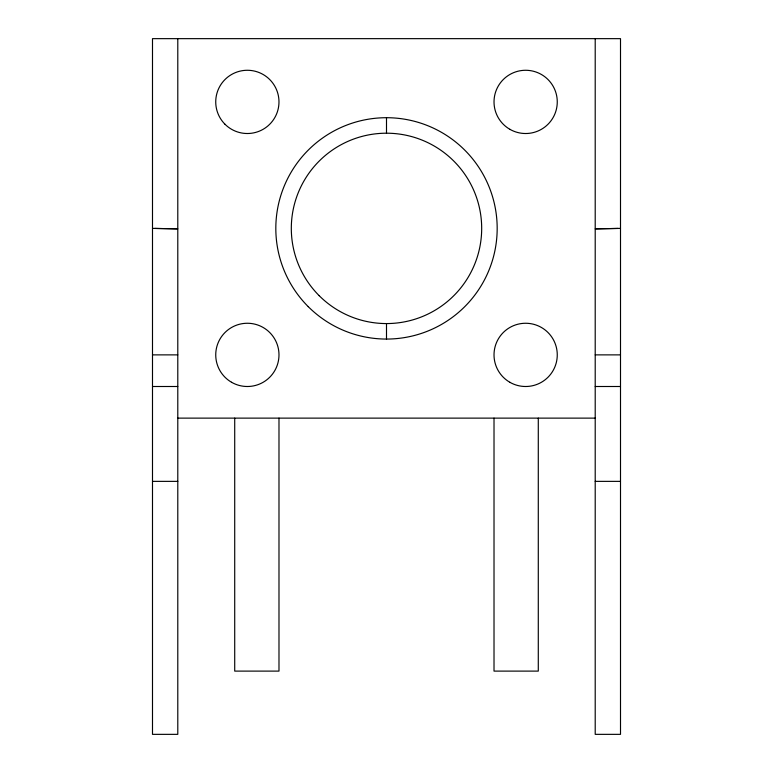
<?xml version="1.0" encoding="UTF-8"?>
<svg xmlns="http://www.w3.org/2000/svg" width="773" height="773" viewBox="0 0 773 773"><rect width="100%" height="100%" fill="white"/><g stroke="black" fill="none" stroke-linecap="round" stroke-linejoin="round"><path stroke-width="1.16" d="M620.506 228.383L595.21 228.856L618.1 228.431M152.494 354.875L177.79 354.875M595.21 354.875L620.506 354.875M152.494 386.5L177.79 386.5M595.21 386.5L620.506 386.5M177.79 418.125L595.21 418.125M152.494 481.366L177.79 481.366M595.21 481.366L620.506 481.366M154.9 228.431L177.79 228.856L152.494 228.383M595.21 38.65L595.21 734.35L620.506 734.35L620.506 38.65L152.494 38.65L152.494 734.35L177.79 734.35L177.79 38.65M538.288 418.125L538.288 671.109L494.015 671.109L494.015 418.125M386.5 117.709L386.5 133.198M386.5 323.568L386.5 339.067M278.985 418.125L278.985 671.109L234.712 671.109L234.712 418.125M308.234 306.649A110.684 110.684 0 0 0 493.406 257.032A110.684 110.684 0 0 0 357.851 121.477A110.684 110.684 0 0 0 308.234 306.649M319.191 295.692A95.185 95.185 0 0 0 478.439 253.022A95.185 95.185 0 0 0 361.861 136.444A95.185 95.185 0 0 0 319.191 295.692M225.001 124.26A31.625 31.625 0 0 0 277.903 110.075A31.625 31.625 0 0 0 239.176 71.348A31.625 31.625 0 0 0 225.001 124.26M231.552 382.268A31.625 31.625 0 0 0 278.985 354.875A31.625 31.625 0 0 0 231.552 327.491A31.625 31.625 0 0 0 231.552 382.268M509.832 129.284A31.625 31.625 0 0 0 557.265 101.891A31.625 31.625 0 0 0 509.832 74.508A31.625 31.625 0 0 0 509.832 129.284M509.832 382.268A31.625 31.625 0 0 0 557.265 354.875A31.625 31.625 0 0 0 509.832 327.491A31.625 31.625 0 0 0 509.832 382.268"/></g></svg>
